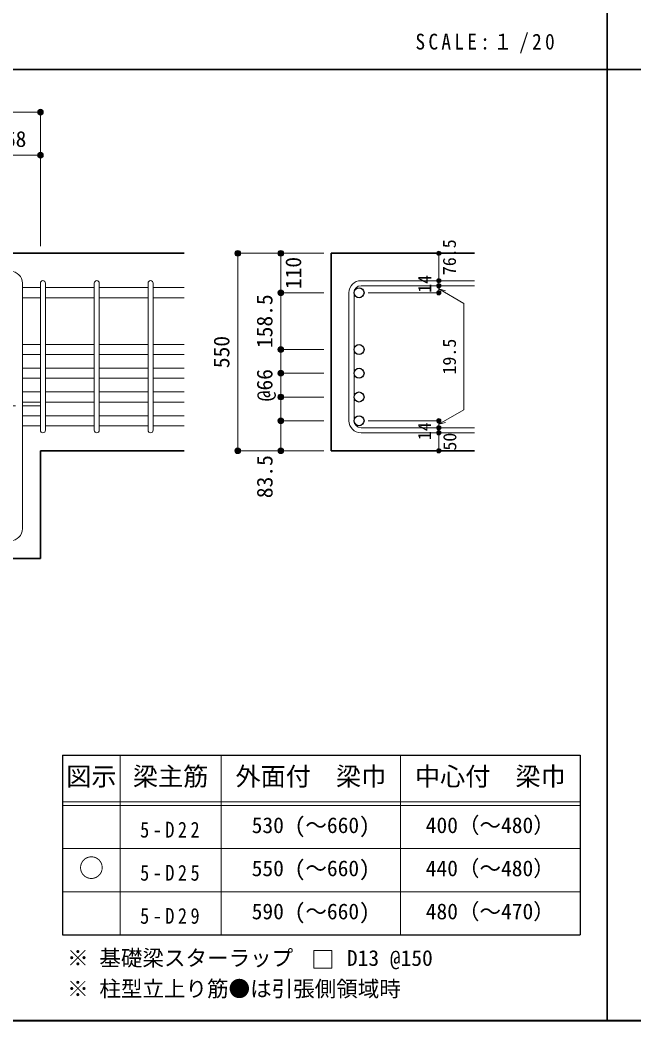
# Model space of a CAD drawing. Units: millimetres at full size, sheet at 1:20; some dimension numbers follow another scale. Extents: x -3982 to 3969, y -2797 to 2801.
# Drawn here: x -2386 to -675, y -2797 to -10 of the extents above; entities that cross this region are included whole.
import ezdxf
from ezdxf.enums import TextEntityAlignment as Align

# ---------------------------------------------------------------- set-up
doc = ezdxf.new("R2010")
doc.units = ezdxf.units.MM
doc.header["$LTSCALE"] = 20
doc.header["$PDMODE"] = 32
doc.header["$PDSIZE"] = 12
doc.linetypes.add('CHAIN1', pattern=[8, 5, -1, 1, -1])
for name, color, linetype, lineweight in [('6-1_躯体線', 2, 'Continuous', 35), ('6-4_フープ', 7, 'Continuous', 18), ('6-5_梁主筋', 7, 'Continuous', 18), ('6-6_S.T.P.', 7, 'Continuous', 18), ('6-7_文字', 7, 'Continuous', 18), ('6-D_寸法', 4, 'Continuous', 9), ('6-E_枠', 7, 'Continuous', 18), ('F-0_枠', 6, 'Continuous', 40)]:
    doc.layers.add(name, color=color, linetype=linetype, lineweight=lineweight)
doc.styles.add('ＭＳ ゴシック', font='')
doc.styles.get('ＭＳ ゴシック').set_extended_font_data('MS Gothic')

msp = doc.modelspace()

# ---------------------------------------------------------------- linework, layer by layer
at = {"layer": '6-1_躯体線'}
for p, q in [((-1928.87, -659.67), (-3178.87, -659.67)), ((-1519.2, -659.67), (-1119.2, -659.67)), ((-1519.2, -659.67), (-1519.2, -1209.17)), ((-1928.87, -1209.17), (-2328.87, -1209.17)), ((-2328.87, -1509.67), (-2328.87, -1209.17)), ((-1519.2, -1209.17), (-1119.2, -1209.17)), ((-2328.87, -1509.67), (-2537.37, -1509.67))]:
    msp.add_line(p, q, dxfattribs=at)
at = {"layer": '6-4_フープ'}
msp.add_line((-2378.87, -1426.17), (-2378.87, -743.17), dxfattribs=at)
for centre, start, end in [((-2412.37, -743.17), 0, 90), ((-2412.37, -1426.17), 270, 0)]:
    msp.add_arc(centre, 33.5, start, end, dxfattribs=at)
at = {"layer": '6-5_梁主筋'}
for p, q in [((-2328.87, -755.28), (-2378.87, -755.28)), ((-2178.87, -755.28), (-2314.87, -755.28)), ((-2028.87, -755.28), (-2164.87, -755.28)), ((-1928.87, -755.28), (-2014.87, -755.28)), ((-2328.87, -783.28), (-2378.87, -783.28)), ((-2178.87, -783.28), (-2314.87, -783.28)), ((-2028.87, -783.28), (-2164.87, -783.28)), ((-1928.87, -783.28), (-2014.87, -783.28)), ((-2328.87, -913.67), (-2378.87, -913.67)), ((-2178.87, -913.67), (-2314.87, -913.67)), ((-2028.87, -913.67), (-2164.87, -913.67)), ((-1928.87, -913.67), (-2014.87, -913.67)), ((-2328.87, -941.67), (-2378.87, -941.67)), ((-2178.87, -941.67), (-2314.87, -941.67)), ((-2028.87, -941.67), (-2164.87, -941.67)), ((-1928.87, -941.67), (-2014.87, -941.67)), ((-2328.87, -979.67), (-2378.87, -979.67)), ((-2178.87, -979.67), (-2314.87, -979.67)), ((-2028.87, -979.67), (-2164.87, -979.67)), ((-1928.87, -979.67), (-2014.87, -979.67)), ((-2328.87, -1007.67), (-2378.87, -1007.67)), ((-2178.87, -1007.67), (-2314.87, -1007.67)), ((-2028.87, -1007.67), (-2164.87, -1007.67)), ((-1928.87, -1007.67), (-2014.87, -1007.67)), ((-2328.87, -1045.67), (-2378.87, -1045.67)), ((-2178.87, -1045.67), (-2314.87, -1045.67)), ((-2028.87, -1045.67), (-2164.87, -1045.67)), ((-1928.87, -1045.67), (-2014.87, -1045.67)), ((-2328.87, -1073.67), (-2378.87, -1073.67)), ((-2178.87, -1073.67), (-2314.87, -1073.67)), ((-2028.87, -1073.67), (-2164.87, -1073.67)), ((-1928.87, -1073.67), (-2014.87, -1073.67)), ((-2328.87, -1111.67), (-2378.87, -1111.67)), ((-2178.87, -1111.67), (-2314.87, -1111.67)), ((-2028.87, -1111.67), (-2164.87, -1111.67)), ((-1928.87, -1111.67), (-2014.87, -1111.67)), ((-2328.87, -1139.67), (-2378.87, -1139.67)), ((-2178.87, -1139.67), (-2314.87, -1139.67)), ((-2028.87, -1139.67), (-2164.87, -1139.67)), ((-1928.87, -1139.67), (-2014.87, -1139.67))]:
    msp.add_line(p, q, dxfattribs=at)
at = {"layer": '6-5_梁主筋', "color": 3, "lineweight": 25}
for centre in [(-1441.2, -769.31), (-1441.2, -927.67), (-1441.2, -993.67), (-1441.2, -1059.67), (-1441.2, -1125.67)]:
    msp.add_circle(centre, 14, dxfattribs=at)
at = {"layer": '6-6_S.T.P.'}
for p, q in [((-2328.87, -1152.17), (-2328.87, -743.17)), ((-2328.87, -1152.17), (-2328.87, -743.17)), ((-2328.87, -1152.17), (-2328.87, -743.17)), ((-2328.87, -1152.17), (-2328.87, -743.17)), ((-2314.87, -1152.17), (-2314.87, -743.17)), ((-2314.87, -1152.17), (-2314.87, -743.17)), ((-2314.87, -1152.17), (-2314.87, -743.17)), ((-2314.87, -1152.17), (-2314.87, -743.17)), ((-2178.87, -1152.17), (-2178.87, -743.17)), ((-2164.87, -1152.17), (-2164.87, -743.17)), ((-2028.87, -1152.17), (-2028.87, -743.17)), ((-2014.87, -1152.17), (-2014.87, -743.17)), ((-1435.7, -735.81), (-1119.2, -735.81)), ((-1435.7, -749.81), (-1119.2, -749.81)), ((-1469.2, -769.31), (-1469.2, -1125.67)), ((-1455.2, -769.31), (-1455.2, -1125.67)), ((-1435.7, -1145.17), (-1119.2, -1145.17)), ((-1435.7, -1159.17), (-1119.2, -1159.17))]:
    msp.add_line(p, q, dxfattribs=at)
at = {"layer": '6-6_S.T.P.', "color": 4, "lineweight": 9}
for p, q in [((-1659.2, -769.31), (-1659.2, -927.67)), ((-1659.2, -993.67), (-1659.2, -1059.67))]:
    msp.add_line(p, q, dxfattribs=at)
at = {"layer": '6-6_S.T.P.'}
for centre, radius, start, end in [((-2321.87, -742.78), 7, 0, 180), ((-2321.87, -742.78), 7, 0, 180), ((-2321.87, -742.78), 7, 0, 180), ((-2321.87, -742.78), 7, 0, 180), ((-2171.87, -742.78), 7, 0, 180), ((-2021.87, -742.78), 7, 0, 180), ((-1435.7, -769.31), 33.5, 90, 180), ((-1435.7, -769.31), 19.5, 90, 180), ((-1435.7, -1125.67), 33.5, 180, 270), ((-1435.7, -1125.67), 19.5, 180, 270), ((-2321.87, -1152.17), 7, 180, 0), ((-2321.87, -1152.17), 7, 180, 0), ((-2321.87, -1152.17), 7, 180, 0), ((-2321.87, -1152.17), 7, 180, 0), ((-2171.87, -1152.17), 7, 180, 0), ((-2021.87, -1152.17), 7, 180, 0)]:
    msp.add_arc(centre, radius, start, end, dxfattribs=at)
for p in [(-1659.2, -769.31), (-1659.2, -927.67), (-1659.2, -993.67), (-1659.2, -1059.67)]:
    msp.add_point(p, dxfattribs=at)
at = {"layer": '6-7_文字'}
msp.add_lwpolyline([(-1567.02, -2650.25), (-1517.02, -2650.25), (-1517.02, -2600.25), (-1567.02, -2600.25)], close=True, dxfattribs=at)
at = {"layer": '6-D_寸法'}
for p, q in [((-3178.87, -266.65), (-2328.87, -266.65)), ((-2328.87, -266.65), (-2328.87, -386.65)), ((-2496.87, -386.65), (-2328.87, -386.65)), ((-2328.87, -386.65), (-2328.87, -639.67)), ((-1779.2, -659.67), (-1779.2, -1209.17)), ((-1659.2, -659.67), (-1659.2, -769.31)), ((-1219.2, -735.23), (-1219.2, -659.67)), ((-1219.2, -749.81), (-1219.2, -735.81)), ((-1659.2, -769.31), (-1539.2, -769.31)), ((-1219.2, -769.31), (-1415.29, -769.31)), ((-1219.2, -758.98), (-1149.14, -799.43)), ((-1219.2, -758.98), (-1199.88, -764.16)), ((-1149.14, -799.43), (-1149.14, -1094.97)), ((-1659.2, -927.67), (-1539.2, -927.67)), ((-1659.2, -927.67), (-1659.2, -993.67)), ((-1659.2, -993.67), (-1539.2, -993.67)), ((-1659.2, -1059.67), (-1539.2, -1059.67)), ((-1659.2, -1059.67), (-1659.2, -1125.67)), ((-1219.2, -1135.42), (-1149.14, -1094.97)), ((-1659.2, -1125.67), (-1539.2, -1125.67)), ((-1659.2, -1209.17), (-1659.2, -1125.67)), ((-1219.2, -1125.67), (-1415.29, -1125.67)), ((-1219.2, -1145.17), (-1219.2, -1125.67)), ((-1219.2, -1135.42), (-1199.88, -1130.25)), ((-1219.2, -1159.17), (-1219.2, -1145.17)), ((-1219.2, -1209.17), (-1219.2, -1159.17)), ((-1779.2, -1209.17), (-1669.33, -1209.17)), ((-1779.2, -1209.17), (-1659.2, -1209.17)), ((-1659.2, -1209.17), (-1539.2, -1209.17))]:
    msp.add_line(p, q, dxfattribs=at)
at = {"layer": '6-D_寸法', "linetype": 'CHAIN1'}
msp.add_line((-3178.87, -1084.67), (-2328.87, -1084.67), dxfattribs=at)
at = {"layer": '6-D_寸法'}
for points in [[(-1779.2, -659.67), (-1659.2, -659.67), (-1539.2, -659.67)], [(-1219.2, -749.23), (-1219.2, -769.31), (-1219.2, -749.23)]]:
    msp.add_lwpolyline(points, dxfattribs=at)
for centre, radius in [((-2328.87, -266.65), 8), ((-2328.87, -266.65), 7.2), ((-2328.87, -266.65), 6.4), ((-2328.87, -266.65), 5.6), ((-2328.87, -266.65), 4.8), ((-2328.87, -266.65), 4), ((-2328.87, -266.65), 3.2), ((-2328.87, -266.65), 2.4), ((-2328.87, -266.65), 1.6), ((-2328.87, -266.65), 0.8), ((-2328.87, -386.65), 8), ((-2328.87, -386.65), 7.2), ((-2328.87, -386.65), 6.4), ((-2328.87, -386.65), 5.6), ((-2328.87, -386.65), 4.8), ((-2328.87, -386.65), 4), ((-2328.87, -386.65), 3.2), ((-2328.87, -386.65), 2.4), ((-2328.87, -386.65), 1.6), ((-2328.87, -386.65), 0.8), ((-1779.2, -659.67), 8), ((-1779.2, -659.67), 7.2), ((-1779.2, -659.67), 6.4), ((-1779.2, -659.67), 5.6), ((-1779.2, -659.67), 4.8), ((-1779.2, -659.67), 4), ((-1779.2, -659.67), 3.2), ((-1779.2, -659.67), 2.4), ((-1779.2, -659.67), 1.6), ((-1779.2, -659.67), 0.8), ((-1659.2, -659.67), 8), ((-1659.2, -659.67), 7.2), ((-1659.2, -659.67), 6.4), ((-1659.2, -659.67), 5.6), ((-1659.2, -659.67), 4.8), ((-1659.2, -659.67), 4), ((-1659.2, -659.67), 3.2), ((-1659.2, -659.67), 2.4), ((-1659.2, -659.67), 1.6), ((-1659.2, -659.67), 0.8), ((-1219.2, -659.67), 4), ((-1219.2, -659.67), 3.6), ((-1219.2, -659.67), 3.2), ((-1219.2, -659.67), 2.8), ((-1219.2, -659.67), 2.4), ((-1219.2, -659.67), 2), ((-1219.2, -659.67), 1.6), ((-1219.2, -659.67), 1.2), ((-1219.2, -659.67), 0.8), ((-1219.2, -659.67), 0.4), ((-1219.2, -735.81), 4), ((-1219.2, -749.81), 4), ((-1219.2, -735.81), 3.6), ((-1219.2, -749.81), 3.6), ((-1219.2, -735.81), 3.2), ((-1219.2, -749.81), 3.2), ((-1219.2, -735.81), 2.8), ((-1219.2, -749.81), 2.8), ((-1219.2, -735.81), 2.4), ((-1219.2, -749.81), 2.4), ((-1219.2, -735.81), 2), ((-1219.2, -749.81), 2), ((-1219.2, -735.81), 1.6), ((-1219.2, -749.81), 1.6), ((-1219.2, -735.81), 1.2), ((-1219.2, -749.81), 1.2), ((-1219.2, -735.81), 0.8), ((-1219.2, -749.81), 0.8), ((-1219.2, -735.81), 0.4), ((-1219.2, -749.81), 0.4), ((-1659.2, -769.31), 8), ((-1659.2, -769.31), 7.2), ((-1659.2, -769.31), 6.4), ((-1659.2, -769.31), 5.6), ((-1659.2, -769.31), 4.8), ((-1659.2, -769.31), 4), ((-1659.2, -769.31), 3.2), ((-1659.2, -769.31), 2.4), ((-1659.2, -769.31), 1.6), ((-1659.2, -769.31), 0.8), ((-1219.2, -769.31), 4), ((-1219.2, -769.31), 3.6), ((-1219.2, -769.31), 3.2), ((-1219.2, -769.31), 2.8), ((-1219.2, -769.31), 2.4), ((-1219.2, -769.31), 2), ((-1219.2, -769.31), 1.6), ((-1219.2, -769.31), 1.2), ((-1219.2, -769.31), 0.8), ((-1219.2, -769.31), 0.4), ((-1659.2, -927.67), 8), ((-1659.2, -927.67), 7.2), ((-1659.2, -927.67), 6.4), ((-1659.2, -927.67), 5.6), ((-1659.2, -927.67), 4.8), ((-1659.2, -927.67), 4), ((-1659.2, -927.67), 3.2), ((-1659.2, -927.67), 2.4), ((-1659.2, -927.67), 1.6), ((-1659.2, -927.67), 0.8), ((-1659.2, -993.67), 8), ((-1659.2, -993.67), 7.2), ((-1659.2, -993.67), 6.4), ((-1659.2, -993.67), 5.6), ((-1659.2, -993.67), 4.8), ((-1659.2, -993.67), 4), ((-1659.2, -993.67), 3.2), ((-1659.2, -993.67), 2.4), ((-1659.2, -993.67), 1.6), ((-1659.2, -993.67), 0.8), ((-1659.2, -1059.67), 8), ((-1659.2, -1059.67), 7.2), ((-1659.2, -1059.67), 6.4), ((-1659.2, -1059.67), 5.6), ((-1659.2, -1059.67), 4.8), ((-1659.2, -1059.67), 4), ((-1659.2, -1059.67), 3.2), ((-1659.2, -1059.67), 2.4), ((-1659.2, -1059.67), 1.6), ((-1659.2, -1059.67), 0.8), ((-1659.2, -1125.67), 8), ((-1659.2, -1125.67), 7.2), ((-1659.2, -1125.67), 6.4), ((-1659.2, -1125.67), 5.6), ((-1659.2, -1125.67), 4.8), ((-1659.2, -1125.67), 4), ((-1659.2, -1125.67), 3.2), ((-1659.2, -1125.67), 2.4), ((-1659.2, -1125.67), 1.6), ((-1659.2, -1125.67), 0.8), ((-1219.2, -1125.67), 4), ((-1219.2, -1145.17), 4), ((-1219.2, -1125.67), 3.6), ((-1219.2, -1145.17), 3.6), ((-1219.2, -1125.67), 3.2), ((-1219.2, -1145.17), 3.2), ((-1219.2, -1125.67), 2.8), ((-1219.2, -1145.17), 2.8), ((-1219.2, -1125.67), 2.4), ((-1219.2, -1125.67), 2), ((-1219.2, -1125.67), 1.6), ((-1219.2, -1125.67), 1.2), ((-1219.2, -1125.67), 0.8), ((-1219.2, -1125.67), 0.4), ((-1219.2, -1159.17), 4), ((-1219.2, -1159.17), 3.6), ((-1219.2, -1159.17), 3.2), ((-1219.2, -1159.17), 2.8), ((-1219.2, -1145.17), 2.4), ((-1219.2, -1159.17), 2.4), ((-1219.2, -1145.17), 2), ((-1219.2, -1159.17), 2), ((-1219.2, -1145.17), 1.6), ((-1219.2, -1159.17), 1.6), ((-1219.2, -1145.17), 1.2), ((-1219.2, -1159.17), 1.2), ((-1219.2, -1145.17), 0.8), ((-1219.2, -1159.17), 0.8), ((-1219.2, -1145.17), 0.4), ((-1219.2, -1159.17), 0.4), ((-1779.2, -1209.17), 8), ((-1779.2, -1209.17), 7.2), ((-1779.2, -1209.17), 6.4), ((-1779.2, -1209.17), 5.6), ((-1779.2, -1209.17), 4.8), ((-1779.2, -1209.17), 4), ((-1779.2, -1209.17), 3.2), ((-1779.2, -1209.17), 2.4), ((-1779.2, -1209.17), 1.6), ((-1779.2, -1209.17), 0.8), ((-1659.2, -1209.17), 8), ((-1659.2, -1209.17), 7.2), ((-1659.2, -1209.17), 6.4), ((-1659.2, -1209.17), 5.6), ((-1659.2, -1209.17), 4.8), ((-1659.2, -1209.17), 4), ((-1659.2, -1209.17), 3.2), ((-1659.2, -1209.17), 2.4), ((-1659.2, -1209.17), 1.6), ((-1659.2, -1209.17), 0.8), ((-1219.2, -1209.17), 4), ((-1219.2, -1209.17), 3.6), ((-1219.2, -1209.17), 3.2), ((-1219.2, -1209.17), 2.8), ((-1219.2, -1209.17), 2.4), ((-1219.2, -1209.17), 2), ((-1219.2, -1209.17), 1.6), ((-1219.2, -1209.17), 1.2), ((-1219.2, -1209.17), 0.8), ((-1219.2, -1209.17), 0.4)]:
    msp.add_circle(centre, radius, dxfattribs=at)
at = {"layer": '6-D_寸法', "color": 7}
for p in [(-2328.87, -266.65), (-2328.87, -386.65), (-1779.2, -659.67), (-1659.2, -659.67), (-1219.2, -659.67), (-1219.2, -735.81), (-1219.2, -749.81), (-1659.2, -769.31), (-1219.2, -769.31), (-1659.2, -927.67), (-1659.2, -993.67), (-1659.2, -1059.67), (-1659.2, -1125.67), (-1219.2, -1125.67), (-1219.2, -1145.17), (-1219.2, -1159.17), (-1779.2, -1209.17), (-1659.2, -1209.17), (-1219.2, -1209.17)]:
    msp.add_point(p, dxfattribs=at)
at = {"layer": '6-E_枠', "color": 3, "lineweight": 25}
for p, q in [((-2267.02, -2056.95), (-2267.02, -2556.95)), ((-2267.02, -2056.95), (-825.33, -2056.95)), ((-825.33, -2056.95), (-825.33, -2556.95)), ((-2267.02, -2556.95), (-825.33, -2556.95))]:
    msp.add_line(p, q, dxfattribs=at)
at = {"layer": '6-E_枠'}
for p, q in [((-2107.02, -2056.95), (-2107.02, -2556.95)), ((-1825.33, -2056.95), (-1825.33, -2556.95)), ((-1325.33, -2056.95), (-1325.33, -2556.95)), ((-2267.02, -2186.95), (-825.33, -2186.95)), ((-2267.02, -2196.95), (-825.33, -2196.95)), ((-2267.02, -2316.95), (-825.33, -2316.95)), ((-2267.02, -2436.95), (-825.33, -2436.95))]:
    msp.add_line(p, q, dxfattribs=at)
at = {"layer": 'F-0_枠', "color": 2, "lineweight": 35}
for p, q in [((-749.76, 2800.77), (-749.76, -2796.83)), ((-3981.92, -148.03), (2482.4, -148.03))]:
    msp.add_line(p, q, dxfattribs=at)
at = {"layer": 'F-0_枠'}
msp.add_line((3969.4, -2796.83), (-3981.92, -2796.83), dxfattribs=at)

# ---------------------------------------------------------------- texts
at = {"layer": '6-6_S.T.P.', "color": 4, "style": 'ＭＳ ゴシック'}
for s, p in [('158.5', (-1669.2, -923.49)), ('@66', (-1669.2, -1071.67))]:
    msp.add_text(s, height=43.99, rotation=90, dxfattribs=at).set_placement(p, align=Align.BOTTOM_LEFT)
at = {"layer": '6-7_文字', "color": 2, "style": 'ＭＳ ゴシック'}
for s, p in [('図示', (-2257.02, -2156.95)), ('梁主筋', (-2071.17, -2156.95)), ('外面付\u3000梁巾', (-1785.33, -2156.95)), ('中心付\u3000梁巾', (-1285.33, -2156.95)), ('○', (-2222.02, -2411.95))]:
    msp.add_text(s, height=51.32, dxfattribs=at).set_placement(p, align=Align.BOTTOM_LEFT)
at = {"layer": '6-7_文字', "style": 'ＭＳ ゴシック'}
for s, p in [('530 (～660)', (-1740.33, -2286.95)), ('400（～480）', (-1255.33, -2286.95)), ('550 (～660)', (-1740.33, -2406.95)), ('440（～480）', (-1255.33, -2406.95)), ('590 (～660)', (-1740.33, -2526.95)), ('480（～470）', (-1255.33, -2526.95)), ('※ 基礎梁スターラップ     D13 @150', (-2254.64, -2656.67)), ('※ 柱型立上り筋●は引張側領域時', (-2254.64, -2742.34))]:
    msp.add_text(s, height=43.99, dxfattribs=at).set_placement(p, align=Align.BOTTOM_LEFT)
at = {"layer": '6-7_文字', "color": 2, "insert": (-1283.99, -103.03), "char_height": 43.99, "attachment_point": 7, "style": 'ＭＳ ゴシック'}
msp.add_mtext('\\T1.34;\\W0.9;SCALE:１/20', dxfattribs=at)
at = {"layer": '6-7_文字', "char_height": 43.99, "attachment_point": 7, "style": 'ＭＳ ゴシック'}
for s, insert in [('\\T1.38;\\W0.85;5-D22', (-2051.17, -2286.95)), ('\\T1.38;\\W0.85;5-D25', (-2051.17, -2406.95)), ('\\T1.38;\\W0.85;5-D29', (-2051.17, -2526.95))]:
    msp.add_mtext(s, dxfattribs=dict(at, insert=insert))
at = {"layer": '6-D_寸法', "style": 'ＭＳ ゴシック'}
msp.add_text('168', height=43.99, dxfattribs=at).set_placement((-2457.87, -376.65), align=Align.BOTTOM_LEFT)
for s, height, p in [('76.5', 36.66, (-1160.2, -720.46)), ('110', 43.99, (-1589.2, -759.48)), ('14', 36.66, (-1229.2, -769.7)), ('550', 43.99, (-1789.2, -979.42)), ('19.5', 36.66, (-1160.22, -997.2)), ('14', 36.66, (-1229.59, -1179.86)), ('50', 36.66, (-1159.19, -1208.96)), ('83.5', 43.99, (-1668.89, -1341.3))]:
    msp.add_text(s, height=height, rotation=90, dxfattribs=at).set_placement(p, align=Align.BOTTOM_LEFT)

doc.saveas('drawing.dxf')
